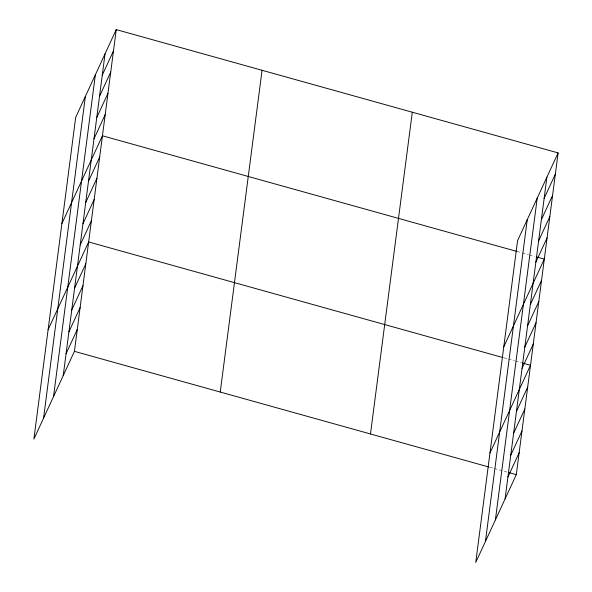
<?xml version="1.0" encoding="UTF-8"?>
<svg xmlns="http://www.w3.org/2000/svg" width="592" height="592" viewBox="0 0 592 592"><rect width="100%" height="100%" fill="white"/><g stroke="black" fill="none" stroke-linecap="round" stroke-linejoin="round"><path stroke-width="0.44" stroke-dasharray="2.96 2.22" d="M516.92 251.437L521.337 252.673M522.218 252.917L528.404 254.641M529.285 254.893L534.591 256.366M503.999 357.864L507.536 358.848M508.417 359.092L514.603 360.824M515.491 361.068L521.678 362.792M489.784 467.258L493.321 468.242M494.202 468.494L507.455 472.194"/><path stroke-width="0.89" d="M43.564 418.152L85.381 96.4M53.539 396.573L95.356 74.821M63.218 375.631L105.036 53.872M116.247 29.6L75.702 117.342L33.892 439.094L74.429 351.352L116.247 29.6L558.108 152.906L516.298 474.658L475.753 562.4L517.571 240.648L558.108 152.906M220.246 392.045L262.064 70.293M370.481 433.966L412.298 112.214M485.433 541.458L527.243 219.699M495.4 519.872L537.218 198.12M505.08 498.93L546.897 177.178M102.275 75.11L113.486 50.838M99.515 96.348L110.726 72.069M96.755 117.579L107.966 93.307M93.995 138.817L105.206 114.545M61.908 223.524L102.446 135.783L516.92 251.437M88.474 181.285L99.685 157.013M85.714 202.523L96.933 178.251M82.954 223.761L94.172 199.489M80.194 244.999L91.412 220.72M48.107 329.7L88.652 241.958L503.119 357.612M74.592 288.112L85.803 263.84M71.743 309.993L82.961 285.714M68.901 331.868L80.12 307.596M66.06 353.75L77.278 329.478M544.137 198.409L555.348 174.137M541.377 219.647L552.595 195.375M538.616 240.885L549.835 216.613M535.856 262.123L547.075 237.843M503.77 346.823L544.314 259.081L536.359 256.861M530.336 304.591L541.554 280.319M527.576 325.829L538.794 301.55M524.815 347.06L536.034 322.788M522.055 368.298L533.274 344.026M489.969 453.006L530.513 365.264L522.558 363.044M516.453 411.41L527.672 387.138M513.612 433.292L524.823 409.02M510.763 455.174L521.981 430.902M507.921 477.048L519.14 452.776M74.429 351.352L488.896 467.014M508.343 472.438L516.298 474.658"/></g></svg>
